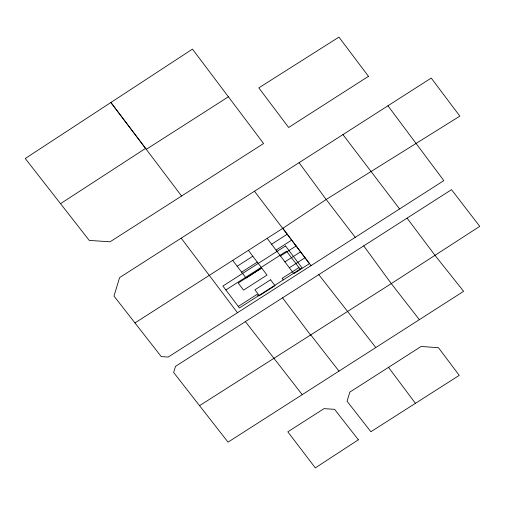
<?xml version="1.0" encoding="UTF-8"?>
<svg xmlns="http://www.w3.org/2000/svg" width="505" height="505" viewBox="0 0 505 505"><rect width="100%" height="100%" fill="white"/><g stroke="black" fill="none" stroke-linecap="round" stroke-linejoin="round"><path stroke-width="0.76" d="M134.942 322.935L282.832 228.31L326.173 199.488L459.847 116.144L431.226 78.073L119.59 277.605L113.991 296.094L161.253 356.599L168.197 357.067L443.826 180.626L387.935 105.779M60.531 203.666L145.579 148.394M407.049 218.128L435.07 255.435L463.615 291.322L228.039 442.146L173.651 372.501L175.532 366.333L451.527 189.672L479.75 226.347L391.293 283.614L199.551 405.666M388.515 367.356L421.145 346.455L438.473 347.718L459.253 375.366L370.885 431.75L347.068 401.241L349.826 392.114L388.515 367.356L415.445 403.337M228.399 96.802L192.474 49.118L25.25 158.507L89.246 240.424L110.09 241.788L263.585 143.521L228.399 96.802L146.28 149.335L110.885 102.49L181.573 196.022M237.173 266.249L252.828 256.231M271.614 244.218L287.263 234.2M241.611 272.138L257.266 262.12M276.052 250.108L291.701 240.09M225.868 289.965L286.537 251.155L300.115 269.127M280.49 255.997L296.138 245.979M284.921 261.88L300.576 251.869M289.359 267.77L305.014 257.758M238.265 306.421L257.058 294.396L258.219 295.936M298.954 267.587L282.106 278.369L283.267 279.909M375.821 347.554L318.775 274.638M310.726 334.872L338.994 371.137M419.346 319.659L391.293 283.614L363.726 245.872M245.392 321.616L302.23 394.645M355.242 237.337L326.173 199.488L299.086 162.692M254.476 191.243L311.036 265.63M342.952 134.614L399.588 208.956M282.832 228.31L309.451 263.648L293.796 273.659L267.177 238.328M248.391 250.341L267.025 275.08L243.549 290.11L238.227 283.04L261.704 268.016L246.049 278.028L232.736 260.359M181.194 238.158L237.451 312.721M282.554 297.817L310.524 335.017M358.361 439.792L315.316 467.889L287.818 431.819L324.04 408.64L334.588 409.334L358.361 439.792M368.48 76.337L288.633 127.468L258.812 87.883L338.937 37.111L368.48 76.337M285.533 245.954L222.907 286.032L239.433 307.962L302.059 267.884L285.533 245.954M270.579 279.795L254.924 289.813L259.362 295.703L275.017 285.685L270.579 279.795"/></g></svg>
